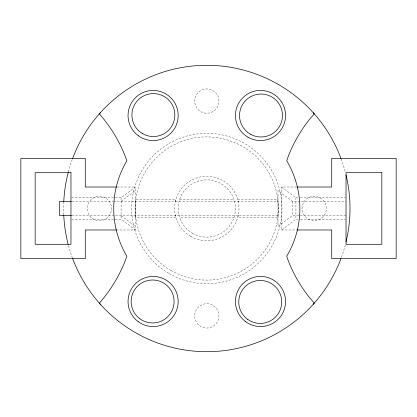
<?xml version="1.0" encoding="UTF-8"?>
<svg xmlns="http://www.w3.org/2000/svg" width="417" height="417" viewBox="0 0 417 417"><rect width="100%" height="100%" fill="white"/><g stroke="black" fill="none" stroke-linecap="round" stroke-linejoin="round"><path stroke-width="0.31" stroke-dasharray="2.08 1.56" d="M175.291 201.802L175.896 199.55L135.833 199.55L135.207 208.5L135.833 217.45L175.896 217.45L175.291 215.198M238.321 215.198L237.721 217.45L277.779 217.45L278.405 208.5L277.779 199.55L237.721 199.55L238.321 201.802M179.571 199.649L234.046 199.649M234.046 217.351L179.571 217.351M71.62 197.762L121.086 197.762L135.405 187.019L135.405 229.981L117.182 229.981M121.086 201.338L135.405 190.6M346.032 215.662L292.333 215.662L278.014 226.4L278.014 190.6L292.333 201.338L346.032 201.338M296.565 187.019L281.595 187.019L281.595 229.981L295.914 219.238L297.863 219.238M117.182 187.019L135.405 187.019M281.595 187.019L295.914 197.762L297.863 197.762M300.469 197.762L345.38 197.762M71.985 201.338L112.934 201.338M113.58 201.338L278.014 201.338M71.985 215.662L278.014 215.662M71.62 219.238L121.086 219.238L135.405 229.981M300.469 219.238L345.38 219.238M281.595 229.981L296.565 229.981M121.086 215.662L135.405 226.4M295.914 197.762L295.914 219.238M292.333 201.338L292.333 215.662M121.086 197.762L121.086 219.238M345.286 244.956A143.198 143.198 0 0 1 341.153 258.06M72.459 258.06A143.198 143.198 0 0 1 68.331 244.956M63.749 214.745A143.198 143.198 0 0 1 63.749 202.255M68.331 172.044A143.198 143.198 0 0 1 72.459 158.94M341.153 158.94A143.198 143.198 0 0 1 345.286 172.044M192.487 233.301A28.637 28.637 0 0 0 235.449 208.5A28.637 28.637 0 0 0 192.487 183.699A28.637 28.637 0 0 0 192.487 233.301M171.006 270.508A71.599 71.599 0 0 0 278.405 208.5A71.599 71.599 0 0 0 171.006 146.492A71.599 71.599 0 0 0 171.006 270.508M92.256 218.346A12.171 12.171 0 0 0 111.516 209.772A12.171 12.171 0 0 0 94.461 197.382A12.171 12.171 0 0 0 92.256 218.346M199.654 325.745A12.171 12.171 0 0 0 218.915 317.17A12.171 12.171 0 0 0 201.854 304.78A12.171 12.171 0 0 0 199.654 325.745M308.116 219.04A12.171 12.171 0 0 0 326.375 208.5A12.171 12.171 0 0 0 308.116 197.96A12.171 12.171 0 0 0 308.116 219.04M190.699 236.403A32.218 32.218 0 0 0 239.024 208.5A32.218 32.218 0 0 0 190.699 180.597A32.218 32.218 0 0 0 190.699 236.403M200.723 111.641A12.171 12.171 0 0 0 218.977 101.102A12.171 12.171 0 0 0 200.723 90.562A12.171 12.171 0 0 0 200.723 111.641M169.219 273.604A75.18 75.18 0 0 0 281.986 208.5A75.18 75.18 0 0 0 169.219 143.396A75.18 75.18 0 0 0 169.219 273.604"/><path stroke-width="0.63" d="M100.393 112.684L99.408 113.893C111.407 127.659 120.94 143.594 126.904 160.873L126.2 161.963A93.08 93.08 0 0 0 126.2 255.037L126.904 256.127C120.94 273.406 111.407 289.341 99.408 303.107L100.393 304.316M313.224 304.316L314.282 303.013L309.982 298.202A143.198 143.198 0 0 1 287.725 259.322L286.703 256.132L287.412 255.037A93.08 93.08 0 0 0 287.412 161.963L286.724 160.894L288.105 156.688A143.198 143.198 0 0 1 310.649 117.975L314.272 113.982L313.224 112.684M116.531 187.019L85.287 187.019L85.287 158.382L20.85 158.382L20.85 258.618L85.287 258.618L85.287 229.981L116.531 229.981M297.217 187.019L331.713 187.019L331.713 158.382L396.15 158.382L396.15 258.618L331.713 258.618L331.713 229.981L297.217 229.981M71.338 201.338L59.636 201.338L59.636 215.662L71.338 215.662M346.047 175.072A143.198 143.198 0 0 1 346.047 241.928M340.934 258.649A143.198 143.198 0 0 1 72.678 258.649M68.169 244.352A143.198 143.198 0 0 1 63.775 215.37M63.775 201.63A143.198 143.198 0 0 1 68.169 172.648M72.678 158.351A143.198 143.198 0 0 1 340.934 158.351M70.968 172.701L35.169 172.701L35.169 244.299L70.968 244.299L70.968 172.701M381.831 172.701L346.032 172.701L346.032 244.299L381.831 244.299L381.831 172.701M247.609 319.313A21.481 21.481 0 0 0 281.595 304.181A21.481 21.481 0 0 0 251.498 282.314A21.481 21.481 0 0 0 247.609 319.313M250.268 134.112A21.481 21.481 0 0 0 282.486 115.514A21.481 21.481 0 0 0 250.268 96.911A21.481 21.481 0 0 0 250.268 134.112M142.64 133.669A21.481 21.481 0 0 0 174.859 115.066A21.481 21.481 0 0 0 142.64 96.463A21.481 21.481 0 0 0 142.64 133.669M245.775 321.783A25.062 25.062 0 0 0 285.426 304.129A25.062 25.062 0 0 0 250.315 278.613A25.062 25.062 0 0 0 245.775 321.783M138.376 135.765A25.062 25.062 0 0 0 178.033 118.11A25.062 25.062 0 0 0 142.916 92.6A25.062 25.062 0 0 0 138.376 135.765M138.376 321.783A25.062 25.062 0 0 0 178.033 304.129A25.062 25.062 0 0 0 142.916 278.613A25.062 25.062 0 0 0 138.376 321.783M247.974 137.193A25.062 25.062 0 0 0 285.567 115.493A25.062 25.062 0 0 0 247.974 93.789A25.062 25.062 0 0 0 247.974 137.193M139.982 318.864A21.481 21.481 0 0 0 173.967 303.732A21.481 21.481 0 0 0 143.87 281.866A21.481 21.481 0 0 0 139.982 318.864"/></g></svg>
